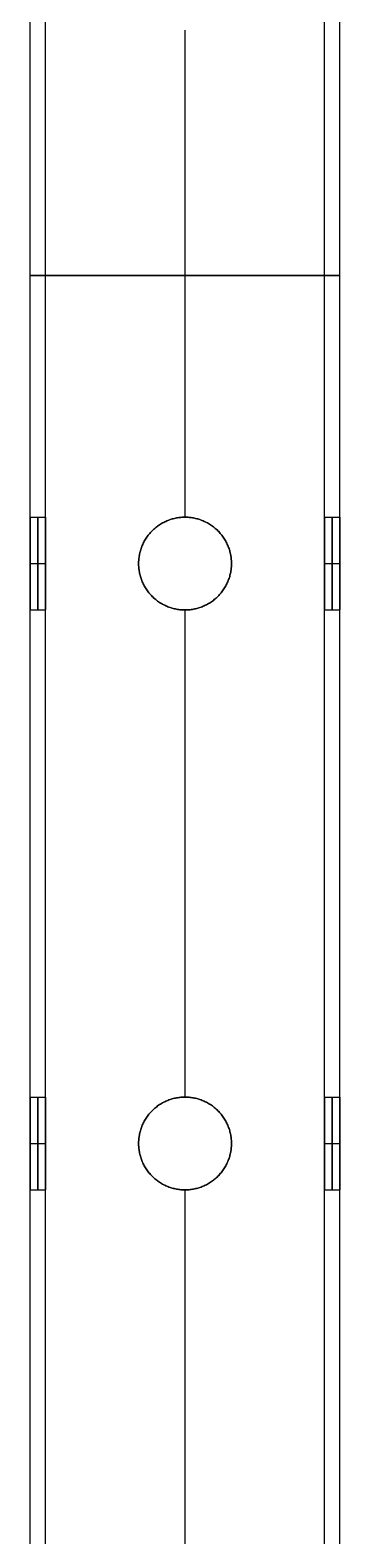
# Model space of a CAD drawing. Header units: millimetres. Extents: x 1279 to 9834, y -699 to 998.
# Drawn here: x 9118.9 to 9158.9, y -409.9 to -215.2 of the extents above; entities that cross this region are included whole.
import ezdxf

# ---------------------------------------------------------------- set-up
doc = ezdxf.new("R2010")
doc.units = ezdxf.units.MM
doc.header["$MEASUREMENT"] = 0
doc.layers.add('staal', color=7, linetype='Continuous', true_color=0x4c4c4c)

msp = doc.modelspace()

# ---------------------------------------------------------------- linework, layer by layer
at = {"layer": 'staal'}
for p, q in [((9118.89, -278.15, 1888.61), (9120.89, -278.15, 1888.61)), ((9138.89, -278.15, 1870.61), (9138.89, -278.15, 1868.61)), ((9138.89, -278.15, 1908.61), (9138.89, -278.15, 1906.61)), ((9156.89, -278.15, 1888.61), (9158.89, -278.15, 1888.61)), ((9118.89, -284.15, 1894.61), (9120.89, -284.15, 1894.61)), ((9118.89, -284.15, 1882.61), (9120.89, -284.15, 1882.61)), ((9132.89, -284.15, 1870.61), (9132.89, -284.15, 1868.61)), ((9132.89, -284.15, 1908.61), (9132.89, -284.15, 1906.61)), ((9144.89, -284.15, 1870.61), (9144.89, -284.15, 1868.61)), ((9144.89, -284.15, 1908.61), (9144.89, -284.15, 1906.61)), ((9156.89, -284.15, 1894.61), (9158.89, -284.15, 1894.61)), ((9156.89, -284.15, 1882.61), (9158.89, -284.15, 1882.61)), ((9118.89, -290.15, 1888.61), (9120.89, -290.15, 1888.61)), ((9138.89, -290.15, 1870.61), (9138.89, -290.15, 1868.61)), ((9138.89, -290.15, 1908.61), (9138.89, -290.15, 1906.61)), ((9156.89, -290.15, 1888.61), (9158.89, -290.15, 1888.61)), ((9118.89, -353.15, 1888.61), (9120.89, -353.15, 1888.61)), ((9138.89, -353.15, 1870.61), (9138.89, -353.15, 1868.61)), ((9138.89, -353.15, 1908.61), (9138.89, -353.15, 1906.61)), ((9156.89, -353.15, 1888.61), (9158.89, -353.15, 1888.61)), ((9118.89, -359.15, 1894.61), (9120.89, -359.15, 1894.61)), ((9118.89, -359.15, 1882.61), (9120.89, -359.15, 1882.61)), ((9132.89, -359.15, 1870.61), (9132.89, -359.15, 1868.61)), ((9132.89, -359.15, 1908.61), (9132.89, -359.15, 1906.61)), ((9144.89, -359.15, 1870.61), (9144.89, -359.15, 1868.61)), ((9144.89, -359.15, 1908.61), (9144.89, -359.15, 1906.61)), ((9156.89, -359.15, 1894.61), (9158.89, -359.15, 1894.61)), ((9156.89, -359.15, 1882.61), (9158.89, -359.15, 1882.61)), ((9118.89, -365.15, 1888.61), (9120.89, -365.15, 1888.61)), ((9138.89, -365.15, 1870.61), (9138.89, -365.15, 1868.61)), ((9138.89, -365.15, 1908.61), (9138.89, -365.15, 1906.61)), ((9156.89, -365.15, 1888.61), (9158.89, -365.15, 1888.61))]:
    msp.add_line(p, q, dxfattribs=at)
for points in [[(9118.89, -564.65, 1868.61), (9118.89, -246.9, 1868.61), (9118.89, 70.85, 1868.61)], [(9118.89, -564.65, 1908.61), (9118.89, -246.9, 1908.61), (9118.89, 70.85, 1908.61)], [(9120.89, -564.65, 1870.61), (9120.89, -246.9, 1870.61), (9120.89, 70.85, 1870.61)], [(9120.89, -564.65, 1906.61), (9120.89, -246.9, 1906.61), (9120.89, 70.85, 1906.61)], [(9156.89, -564.65, 1870.61), (9156.89, -246.9, 1870.61), (9156.89, 70.85, 1870.61)], [(9156.89, -564.65, 1906.61), (9156.89, -246.9, 1906.61), (9156.89, 70.85, 1906.61)], [(9158.89, -564.65, 1868.61), (9158.89, -246.9, 1868.61), (9158.89, 70.85, 1868.61)], [(9158.89, -564.65, 1908.61), (9158.89, -246.9, 1908.61), (9158.89, 70.85, 1908.61)], [(9118.89, -278.15, 1888.61), (9118.89, -246.65, 1888.61), (9118.89, -215.15, 1888.61)], [(9120.89, -278.15, 1888.61), (9120.89, -246.65, 1888.61), (9120.89, -215.15, 1888.61)], [(9138.89, -278.15, 1868.61), (9138.89, -246.65, 1868.61), (9138.89, -215.15, 1868.61)], [(9138.89, -278.15, 1908.61), (9138.89, -246.65, 1908.61), (9138.89, -215.15, 1908.61)], [(9138.89, -278.15, 1870.61), (9138.89, -246.65, 1870.61), (9138.89, -215.15, 1870.61)], [(9138.89, -278.15, 1906.61), (9138.89, -246.65, 1906.61), (9138.89, -215.15, 1906.61)], [(9156.89, -278.15, 1888.61), (9156.89, -246.65, 1888.61), (9156.89, -215.15, 1888.61)], [(9158.89, -278.15, 1888.61), (9158.89, -246.65, 1888.61), (9158.89, -215.15, 1888.61)], [(9118.89, -246.9, 1868.61), (9138.89, -246.9, 1868.61), (9158.89, -246.9, 1868.61)], [(9158.89, -246.9, 1908.61), (9138.89, -246.9, 1908.61), (9118.89, -246.9, 1908.61)], [(9118.89, -246.9, 1908.61), (9118.89, -246.9, 1888.61), (9118.89, -246.9, 1868.61)], [(9156.89, -246.9, 1870.61), (9138.89, -246.9, 1870.61), (9120.89, -246.9, 1870.61)], [(9120.89, -246.9, 1870.61), (9120.89, -246.9, 1888.61), (9120.89, -246.9, 1906.61)], [(9120.89, -246.9, 1906.61), (9138.89, -246.9, 1906.61), (9156.89, -246.9, 1906.61)], [(9156.89, -246.9, 1906.61), (9156.89, -246.9, 1888.61), (9156.89, -246.9, 1870.61)], [(9158.89, -246.9, 1868.61), (9158.89, -246.9, 1888.61), (9158.89, -246.9, 1908.61)], [(9118.89, -353.15, 1888.61), (9118.89, -321.65, 1888.61), (9118.89, -290.15, 1888.61)], [(9120.89, -353.15, 1888.61), (9120.89, -321.65, 1888.61), (9120.89, -290.15, 1888.61)], [(9138.89, -353.15, 1868.61), (9138.89, -321.65, 1868.61), (9138.89, -290.15, 1868.61)], [(9138.89, -353.15, 1908.61), (9138.89, -321.65, 1908.61), (9138.89, -290.15, 1908.61)], [(9138.89, -353.15, 1870.61), (9138.89, -321.65, 1870.61), (9138.89, -290.15, 1870.61)], [(9138.89, -353.15, 1906.61), (9138.89, -321.65, 1906.61), (9138.89, -290.15, 1906.61)], [(9156.89, -353.15, 1888.61), (9156.89, -321.65, 1888.61), (9156.89, -290.15, 1888.61)], [(9158.89, -353.15, 1888.61), (9158.89, -321.65, 1888.61), (9158.89, -290.15, 1888.61)], [(9118.89, -428.15, 1888.61), (9118.89, -396.65, 1888.61), (9118.89, -365.15, 1888.61)], [(9120.89, -428.15, 1888.61), (9120.89, -396.65, 1888.61), (9120.89, -365.15, 1888.61)], [(9138.89, -428.15, 1868.61), (9138.89, -396.65, 1868.61), (9138.89, -365.15, 1868.61)], [(9138.89, -428.15, 1908.61), (9138.89, -396.65, 1908.61), (9138.89, -365.15, 1908.61)], [(9138.89, -428.15, 1870.61), (9138.89, -396.65, 1870.61), (9138.89, -365.15, 1870.61)], [(9138.89, -428.15, 1906.61), (9138.89, -396.65, 1906.61), (9138.89, -365.15, 1906.61)], [(9156.89, -428.15, 1888.61), (9156.89, -396.65, 1888.61), (9156.89, -365.15, 1888.61)], [(9158.89, -428.15, 1888.61), (9158.89, -396.65, 1888.61), (9158.89, -365.15, 1888.61)]]:
    msp.add_open_spline(points, degree=2, dxfattribs=at)
for points, weights, knots in [([(9118.89, -284.15, 1894.61), (9118.89, -278.15, 1894.61), (9118.89, -278.15, 1888.61), (9118.89, -278.15, 1882.61), (9118.89, -284.15, 1882.61), (9118.89, -290.15, 1882.61), (9118.89, -290.15, 1888.61), (9118.89, -290.15, 1894.61), (9118.89, -284.15, 1894.61)], [1, 0.707106781187, 1, 0.707106781187, 1, 0.707106781187, 1, 0.707106781187, 1], [0, 0, 0, 7.853982, 7.853982, 15.707963, 15.707963, 23.561945, 23.561945, 31.415927, 31.415927, 31.415927]), ([(9119.89, -284.15, 1894.61), (9119.89, -278.15, 1894.61), (9119.89, -278.15, 1888.61), (9119.89, -278.15, 1882.61), (9119.89, -284.15, 1882.61), (9119.89, -290.15, 1882.61), (9119.89, -290.15, 1888.61), (9119.89, -290.15, 1894.61), (9119.89, -284.15, 1894.61)], [1, 0.707106781187, 1, 0.707106781187, 1, 0.707106781187, 1, 0.707106781187, 1], [0, 0, 0, 7.853982, 7.853982, 15.707963, 15.707963, 23.561945, 23.561945, 31.415927, 31.415927, 31.415927]), ([(9120.89, -284.15, 1894.61), (9120.89, -290.15, 1894.61), (9120.89, -290.15, 1888.61), (9120.89, -290.15, 1882.61), (9120.89, -284.15, 1882.61), (9120.89, -278.15, 1882.61), (9120.89, -278.15, 1888.61), (9120.89, -278.15, 1894.61), (9120.89, -284.15, 1894.61)], [1, 0.707106781187, 1, 0.707106781187, 1, 0.707106781187, 1, 0.707106851018, 0.999999860338], [-31.415927, -31.415927, -31.415927, -23.561944, -23.561944, -15.707962, -15.707962, -7.85398, -7.85398, 0, 0, 0]), ([(9144.89, -284.15, 1868.61), (9144.89, -290.15, 1868.61), (9138.89, -290.15, 1868.61), (9132.89, -290.15, 1868.61), (9132.89, -284.15, 1868.61), (9132.89, -278.15, 1868.61), (9138.89, -278.15, 1868.61), (9144.89, -278.15, 1868.61), (9144.89, -284.15, 1868.61)], [1, 0.707106781187, 1, 0.707106781187, 1, 0.707106781187, 1, 0.707106781187, 1], [-31.415927, -31.415927, -31.415927, -23.561945, -23.561945, -15.707963, -15.707963, -7.853982, -7.853982, 0, 0, 0]), ([(9144.89, -284.15, 1908.61), (9144.89, -278.15, 1908.61), (9138.89, -278.15, 1908.61), (9132.89, -278.15, 1908.61), (9132.89, -284.15, 1908.61), (9132.89, -290.15, 1908.61), (9138.89, -290.15, 1908.61), (9144.89, -290.15, 1908.61), (9144.89, -284.15, 1908.61)], [1, 0.707106781187, 1, 0.707106781187, 1, 0.707106781187, 1, 0.707106781187, 1], [0, 0, 0, 7.853982, 7.853982, 15.707963, 15.707963, 23.561945, 23.561945, 31.415927, 31.415927, 31.415927]), ([(9144.89, -284.15, 1870.61), (9144.89, -278.15, 1870.61), (9138.89, -278.15, 1870.61), (9132.89, -278.15, 1870.61), (9132.89, -284.15, 1870.61), (9132.89, -290.15, 1870.61), (9138.89, -290.15, 1870.61), (9144.89, -290.15, 1870.61), (9144.89, -284.15, 1870.61)], [1, 0.707106781187, 1, 0.707106781187, 1, 0.707106781187, 1, 0.707106781187, 1], [0, 0, 0, 7.853982, 7.853982, 15.707963, 15.707963, 23.561945, 23.561945, 31.415927, 31.415927, 31.415927]), ([(9144.89, -284.15, 1906.61), (9144.89, -290.15, 1906.61), (9138.89, -290.15, 1906.61), (9132.89, -290.15, 1906.61), (9132.89, -284.15, 1906.61), (9132.89, -278.15, 1906.61), (9138.89, -278.15, 1906.61), (9144.89, -278.15, 1906.61), (9144.89, -284.15, 1906.61)], [1, 0.707106781187, 1, 0.707106781187, 1, 0.707106781187, 1, 0.707106781187, 1], [-31.415927, -31.415927, -31.415927, -23.561945, -23.561945, -15.707963, -15.707963, -7.853982, -7.853982, 0, 0, 0]), ([(9144.89, -284.15, 1869.61), (9144.89, -278.15, 1869.61), (9138.89, -278.15, 1869.61), (9132.89, -278.15, 1869.61), (9132.89, -284.15, 1869.61), (9132.89, -290.15, 1869.61), (9138.89, -290.15, 1869.61), (9144.89, -290.15, 1869.61), (9144.89, -284.15, 1869.61)], [1, 0.707106781187, 1, 0.707106781187, 1, 0.707106781187, 1, 0.707106781187, 1], [0, 0, 0, 7.853982, 7.853982, 15.707963, 15.707963, 23.561945, 23.561945, 31.415927, 31.415927, 31.415927]), ([(9144.89, -284.15, 1907.61), (9144.89, -278.15, 1907.61), (9138.89, -278.15, 1907.61), (9132.89, -278.15, 1907.61), (9132.89, -284.15, 1907.61), (9132.89, -290.15, 1907.61), (9138.89, -290.15, 1907.61), (9144.89, -290.15, 1907.61), (9144.89, -284.15, 1907.61)], [1, 0.707106781187, 1, 0.707106781187, 1, 0.707106781187, 1, 0.707106781187, 1], [0, 0, 0, 7.853982, 7.853982, 15.707963, 15.707963, 23.561945, 23.561945, 31.415927, 31.415927, 31.415927]), ([(9156.89, -284.15, 1894.61), (9156.89, -278.15, 1894.61), (9156.89, -278.15, 1888.61), (9156.89, -278.15, 1882.61), (9156.89, -284.15, 1882.61), (9156.89, -290.15, 1882.61), (9156.89, -290.15, 1888.61), (9156.89, -290.15, 1894.61), (9156.89, -284.15, 1894.61)], [1, 0.707106781187, 1, 0.707106781187, 1, 0.707106781187, 1, 0.707106781187, 1], [0, 0, 0, 7.853982, 7.853982, 15.707963, 15.707963, 23.561945, 23.561945, 31.415927, 31.415927, 31.415927]), ([(9157.89, -284.15, 1894.61), (9157.89, -278.15, 1894.61), (9157.89, -278.15, 1888.61), (9157.89, -278.15, 1882.61), (9157.89, -284.15, 1882.61), (9157.89, -290.15, 1882.61), (9157.89, -290.15, 1888.61), (9157.89, -290.15, 1894.61), (9157.89, -284.15, 1894.61)], [1, 0.707106781187, 1, 0.707106781187, 1, 0.707106781187, 1, 0.707106781187, 1], [0, 0, 0, 7.853982, 7.853982, 15.707963, 15.707963, 23.561945, 23.561945, 31.415927, 31.415927, 31.415927]), ([(9158.89, -284.15, 1894.61), (9158.89, -290.15, 1894.61), (9158.89, -290.15, 1888.61), (9158.89, -290.15, 1882.61), (9158.89, -284.15, 1882.61), (9158.89, -278.15, 1882.61), (9158.89, -278.15, 1888.61), (9158.89, -278.15, 1894.61), (9158.89, -284.15, 1894.61)], [1, 0.707106781187, 1, 0.707106781187, 1, 0.707106781187, 1, 0.707106781187, 1], [-31.415927, -31.415927, -31.415927, -23.561945, -23.561945, -15.707963, -15.707963, -7.853982, -7.853982, 0, 0, 0]), ([(9118.89, -359.15, 1894.61), (9118.89, -353.15, 1894.61), (9118.89, -353.15, 1888.61), (9118.89, -353.15, 1882.61), (9118.89, -359.15, 1882.61), (9118.89, -365.15, 1882.61), (9118.89, -365.15, 1888.61), (9118.89, -365.15, 1894.61), (9118.89, -359.15, 1894.61)], [1, 0.707106781187, 1, 0.707106781187, 1, 0.707106781187, 1, 0.707106781187, 1], [0, 0, 0, 7.853982, 7.853982, 15.707963, 15.707963, 23.561945, 23.561945, 31.415927, 31.415927, 31.415927]), ([(9119.89, -359.15, 1894.61), (9119.89, -353.15, 1894.61), (9119.89, -353.15, 1888.61), (9119.89, -353.15, 1882.61), (9119.89, -359.15, 1882.61), (9119.89, -365.15, 1882.61), (9119.89, -365.15, 1888.61), (9119.89, -365.15, 1894.61), (9119.89, -359.15, 1894.61)], [1, 0.707106781187, 1, 0.707106781187, 1, 0.707106781187, 1, 0.707106781187, 1], [0, 0, 0, 7.853982, 7.853982, 15.707963, 15.707963, 23.561945, 23.561945, 31.415927, 31.415927, 31.415927]), ([(9120.89, -359.15, 1894.61), (9120.89, -365.15, 1894.61), (9120.89, -365.15, 1888.61), (9120.89, -365.15, 1882.61), (9120.89, -359.15, 1882.61), (9120.89, -353.15, 1882.61), (9120.89, -353.15, 1888.61), (9120.89, -353.15, 1894.61), (9120.89, -359.15, 1894.61)], [1, 0.707106781187, 1, 0.707106781187, 1, 0.707106781187, 1, 0.707106781187, 1], [-31.415927, -31.415927, -31.415927, -23.561945, -23.561945, -15.707963, -15.707963, -7.853982, -7.853982, 0, 0, 0]), ([(9144.89, -359.15, 1868.61), (9144.89, -365.15, 1868.61), (9138.89, -365.15, 1868.61), (9132.89, -365.15, 1868.61), (9132.89, -359.15, 1868.61), (9132.89, -353.15, 1868.61), (9138.89, -353.15, 1868.61), (9144.89, -353.15, 1868.61), (9144.89, -359.15, 1868.61)], [1, 0.707106781187, 1, 0.707106781187, 1, 0.707106781187, 1, 0.707106781187, 1], [-31.415927, -31.415927, -31.415927, -23.561945, -23.561945, -15.707963, -15.707963, -7.853982, -7.853982, 0, 0, 0]), ([(9144.89, -359.15, 1908.61), (9144.89, -353.15, 1908.61), (9138.89, -353.15, 1908.61), (9132.89, -353.15, 1908.61), (9132.89, -359.15, 1908.61), (9132.89, -365.15, 1908.61), (9138.89, -365.15, 1908.61), (9144.89, -365.15, 1908.61), (9144.89, -359.15, 1908.61)], [1, 0.707106781187, 1, 0.707106781187, 1, 0.707106781187, 1, 0.707106781187, 1], [0, 0, 0, 7.853982, 7.853982, 15.707963, 15.707963, 23.561945, 23.561945, 31.415927, 31.415927, 31.415927]), ([(9144.89, -359.15, 1870.61), (9144.89, -353.15, 1870.61), (9138.89, -353.15, 1870.61), (9132.89, -353.15, 1870.61), (9132.89, -359.15, 1870.61), (9132.89, -365.15, 1870.61), (9138.89, -365.15, 1870.61), (9144.89, -365.15, 1870.61), (9144.89, -359.15, 1870.61)], [1, 0.707106781187, 1, 0.707106781187, 1, 0.707106781187, 1, 0.707106781187, 1], [0, 0, 0, 7.853982, 7.853982, 15.707963, 15.707963, 23.561945, 23.561945, 31.415927, 31.415927, 31.415927]), ([(9144.89, -359.15, 1906.61), (9144.89, -365.15, 1906.61), (9138.89, -365.15, 1906.61), (9132.89, -365.15, 1906.61), (9132.89, -359.15, 1906.61), (9132.89, -353.15, 1906.61), (9138.89, -353.15, 1906.61), (9144.89, -353.15, 1906.61), (9144.89, -359.15, 1906.61)], [1, 0.707106781187, 1, 0.707106781187, 1, 0.707106781187, 1, 0.707106781187, 1], [-31.415927, -31.415927, -31.415927, -23.561945, -23.561945, -15.707963, -15.707963, -7.853982, -7.853982, 0, 0, 0]), ([(9144.89, -359.15, 1869.61), (9144.89, -353.15, 1869.61), (9138.89, -353.15, 1869.61), (9132.89, -353.15, 1869.61), (9132.89, -359.15, 1869.61), (9132.89, -365.15, 1869.61), (9138.89, -365.15, 1869.61), (9144.89, -365.15, 1869.61), (9144.89, -359.15, 1869.61)], [1, 0.707106781187, 1, 0.707106781187, 1, 0.707106781187, 1, 0.707106781187, 1], [0, 0, 0, 7.853982, 7.853982, 15.707963, 15.707963, 23.561945, 23.561945, 31.415927, 31.415927, 31.415927]), ([(9144.89, -359.15, 1907.61), (9144.89, -353.15, 1907.61), (9138.89, -353.15, 1907.61), (9132.89, -353.15, 1907.61), (9132.89, -359.15, 1907.61), (9132.89, -365.15, 1907.61), (9138.89, -365.15, 1907.61), (9144.89, -365.15, 1907.61), (9144.89, -359.15, 1907.61)], [1, 0.707106781187, 1, 0.707106781187, 1, 0.707106781187, 1, 0.707106781187, 1], [0, 0, 0, 7.853982, 7.853982, 15.707963, 15.707963, 23.561945, 23.561945, 31.415927, 31.415927, 31.415927]), ([(9156.89, -359.15, 1894.61), (9156.89, -353.15, 1894.61), (9156.89, -353.15, 1888.61), (9156.89, -353.15, 1882.61), (9156.89, -359.15, 1882.61), (9156.89, -365.15, 1882.61), (9156.89, -365.15, 1888.61), (9156.89, -365.15, 1894.61), (9156.89, -359.15, 1894.61)], [0.999999860338, 0.707106851018, 1, 0.707106781187, 1, 0.707106781187, 1, 0.707106851018, 0.999999860338], [0, 0, 0, 7.853981, 7.853981, 15.707963, 15.707963, 23.561946, 23.561946, 31.415927, 31.415927, 31.415927]), ([(9157.89, -359.15, 1894.61), (9157.89, -353.15, 1894.61), (9157.89, -353.15, 1888.61), (9157.89, -353.15, 1882.61), (9157.89, -359.15, 1882.61), (9157.89, -365.15, 1882.61), (9157.89, -365.15, 1888.61), (9157.89, -365.15, 1894.61), (9157.89, -359.15, 1894.61)], [1, 0.707106781187, 1, 0.707106781187, 1, 0.707106781187, 1, 0.707106781187, 1], [0, 0, 0, 7.853982, 7.853982, 15.707963, 15.707963, 23.561945, 23.561945, 31.415927, 31.415927, 31.415927]), ([(9158.89, -359.15, 1894.61), (9158.89, -365.15, 1894.61), (9158.89, -365.15, 1888.61), (9158.89, -365.15, 1882.61), (9158.89, -359.15, 1882.61), (9158.89, -353.15, 1882.61), (9158.89, -353.15, 1888.61), (9158.89, -353.15, 1894.61), (9158.89, -359.15, 1894.61)], [1, 0.707106781187, 1, 0.707106781187, 1, 0.707106781187, 1, 0.707106781187, 1], [-31.415927, -31.415927, -31.415927, -23.561945, -23.561945, -15.707963, -15.707963, -7.853982, -7.853982, 0, 0, 0])]:
    msp.add_rational_spline(points, weights, degree=2, knots=knots, dxfattribs=at)

doc.saveas('drawing.dxf')
